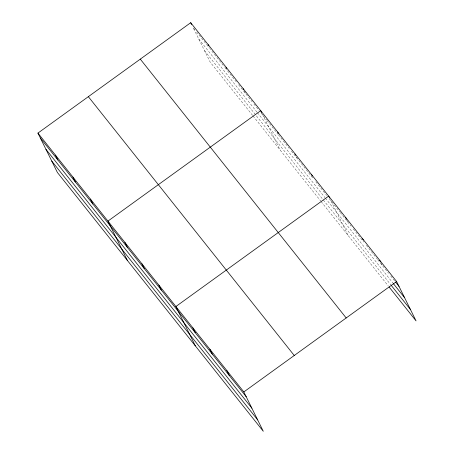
<?xml version="1.0" encoding="UTF-8"?>
<svg xmlns="http://www.w3.org/2000/svg" width="454" height="454" viewBox="0 0 454 454"><rect width="100%" height="100%" fill="white"/><g stroke="black" fill="none" stroke-linecap="round" stroke-linejoin="round"><path stroke-width="0.34" stroke-dasharray="2.27 1.7" d="M194.862 29.76L193.109 27.558L210.168 62.067L252.611 115.424M196.61 31.962L209.3 47.908M209.737 48.459L210.611 49.56M211.927 51.211L224.617 67.164M225.053 67.708L236.863 82.56M238.617 84.762L252.18 101.809M253.928 104.011L259.177 110.611M260.931 112.813L263.116 115.56M263.553 116.111L266.6 119.941M267.037 120.492L277.927 134.18M278.364 134.725L289.249 148.413M291.428 151.154L313.64 179.075M315.819 181.816L326.71 195.504M329.326 198.79L339.779 211.927M340.211 212.478L351.101 226.166M353.28 228.901L363.733 242.044M366.344 245.325L377.234 259.013M377.671 259.563L379.85 262.298M380.282 262.849L388.562 273.251M390.735 275.987L395.094 281.463M198.738 38.948L256.936 112.098M257.373 112.649L324.933 197.581M325.37 198.131L392.88 282.995M204.538 50.683L322.89 199.459M323.327 200.01L390.843 284.874M253.048 115.974L320.683 200.991M321.114 201.542L388.193 285.861M381.127 263.218L382.024 265.04M347.151 220.508L347.753 221.722M331.068 200.974L348.122 235.49M296.49 157.056L297.092 158.27M262.52 114.346L280.175 150.075M244.417 91.135L245.614 93.564"/><path stroke-width="0.68" d="M37.932 133.096L243.832 391.933L263.292 431.3L57.391 172.469L37.932 133.096L190.708 22.7L396.609 281.531L416.068 320.904L389.067 286.956M243.832 391.933L396.609 281.531M395.53 282.013L399.015 286.389M393.317 283.546L404.639 297.779M391.274 285.424L410.439 309.514M140.292 59.134L346.192 317.965M88.348 96.668L294.249 355.499M40.332 137.959L246.233 396.79M45.962 149.349L251.862 408.18M51.762 161.079L257.662 419.91M379.623 260.176L380.526 262.003M362.638 238.827L363.24 240.041M345.653 217.472L346.55 219.293M329.564 197.938L328.662 196.117L175.885 306.518L195.345 345.886M311.677 174.762L312.278 175.976M294.992 154.019L295.588 155.234M277.7 132.057L278.302 133.272M261.618 112.524L260.715 110.702L107.938 221.098L127.398 260.471M243.213 88.7L243.815 89.915M226.013 67.311L226.614 68.526M208.21 44.702L208.812 45.916M190.708 22.7L191.611 24.522M226.847 370.577L229.247 375.435M209.862 349.222L212.262 354.08M192.871 327.867L195.271 332.731M158.9 285.163L161.301 290.021M141.909 263.808L144.315 268.666M124.924 242.453L127.324 247.317M90.437 199.102L92.837 203.959M72.935 177.1L75.336 181.958M55.433 155.098L57.834 159.961"/></g></svg>
